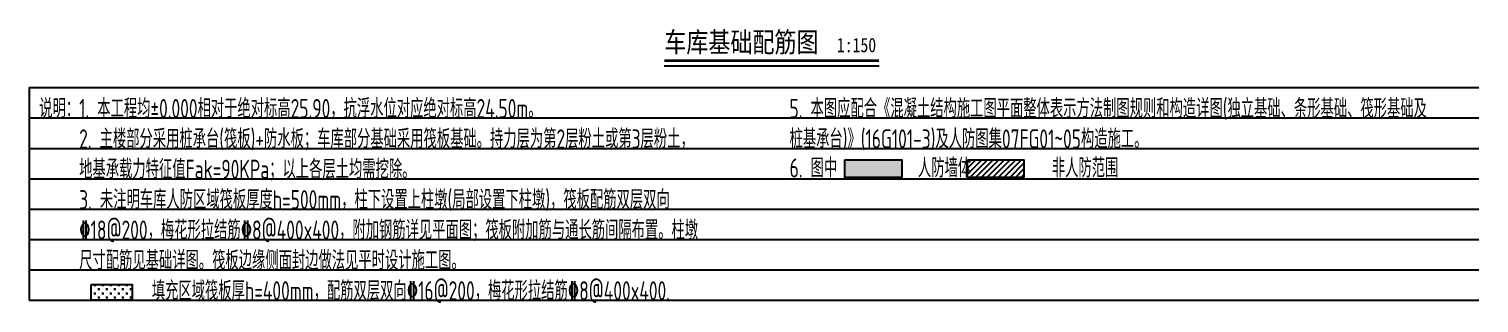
# Model space of a CAD drawing. Extents: x -502255 to 1362592, y -400300 to 332622.
# Drawn here: x -155106 to -97851, y -292282 to -281457 of the extents above; entities that cross this region are included whole.
import ezdxf

# ---------------------------------------------------------------- set-up
doc = ezdxf.new("R2010")
doc.units = 0
doc.header["$LTSCALE"] = 1000
doc.header["$MEASUREMENT"] = 0
for name, color, linetype in [('BASE_DIM', 3, 'Continuous'), ('HATCH', 253, 'Continuous'), ('PUB_TEXT', 7, 'Continuous'), ('TEXT', 53, 'Continuous')]:
    doc.layers.add(name, color=color, linetype=linetype)
doc.layers.add('不打印', color=59, linetype='Continuous', plot=False)
doc.styles.add('TSSD_Rein', font='tssdeng2.shx', dxfattribs={"width": 0.7, "bigfont": 'hztxt.shx'})
doc.styles.add('TYDG_01', font='', dxfattribs={"width": 0.8})
doc.styles.get('TYDG_01').set_extended_font_data('SimSun')

msp = doc.modelspace()

# ---------------------------------------------------------------- hatches: boundary and pattern name
at = {"layer": 'HATCH'}
h = msp.add_hatch(dxfattribs=at)
h.set_pattern_fill('CROSS', color=256, scale=25, style=0)
h.set_pattern_definition([(0, (-63013.55, -488433), (158.75, 158.75), [79.375, -238.125]), (90, (-62973.86, -488472.7), (-158.75, 158.75), [79.375, -238.125])])
h.paths.add_polyline_path([(-152647.8, -291552.7), (-151036.1, -291552.7), (-151036.1, -292173), (-152647.8, -292173)])
at = {"layer": 'TEXT'}
h = msp.add_hatch(color=256, dxfattribs=at)
h.dxf.hatch_style = 1
h.paths.add_polyline_path([(-122893.8, -286627.6), (-120645.2, -286627.6), (-120645.2, -287318.1), (-122893.8, -287318.1)])
h = msp.add_hatch(dxfattribs=at)
h.set_pattern_fill('ANSI31', color=256, scale=100, style=0)
h.set_pattern_definition([(45, (-622916.27, -275915.3), (-112.2532, 112.2532), [])])
h.paths.add_polyline_path([(-115821.1, -286627.6), (-118046.4, -286627.6), (-118046.4, -287318.1), (-115821.1, -287318.1)])

# ---------------------------------------------------------------- linework, layer by layer
at = {"layer": 'BASE_DIM', "const_width": 105}
msp.add_lwpolyline([(-130021.6, -282705.5), (-121540.9, -282705.5)], dxfattribs=at)
at = {"layer": 'BASE_DIM'}
msp.add_lwpolyline([(-130021.6, -282915.5), (-121540.9, -282915.5)], dxfattribs=at)
at = {"layer": 'TEXT'}
for points in [[(-122893.8, -286627.6), (-120645.2, -286627.6), (-120645.2, -287318.1), (-122893.8, -287318.1)], [(-118046.4, -286627.6), (-115821.1, -286627.6), (-115821.1, -287318.1), (-118046.4, -287318.1)]]:
    msp.add_lwpolyline(points, close=True, dxfattribs=at)
at = {"layer": 'TEXT', "color": 1}
msp.add_lwpolyline([(-152647.8, -291552.7), (-151036.1, -291552.7), (-151036.1, -292173), (-152647.8, -292173)], close=True, dxfattribs=at)
at = {"layer": '不打印', "color": 4}
for p, q in [((-155105.6, -283773), (-97850.9, -283773)), ((-155105.6, -283773), (-155105.6, -292173)), ((-155105.6, -284973), (-97850.9, -284973)), ((-155105.6, -286173), (-97850.9, -286173)), ((-155105.6, -287373), (-97850.9, -287373)), ((-155105.6, -288573), (-97850.9, -288573)), ((-155105.6, -289773), (-97850.9, -289773)), ((-155105.6, -290973), (-97850.9, -290973)), ((-155105.6, -292173), (-97850.9, -292173))]:
    msp.add_line(p, q, dxfattribs=at)

# ---------------------------------------------------------------- texts
at = {"layer": 'PUB_TEXT'}
for s, height, style, width, p in [('车库基础配筋图', 797.47, 'TYDG_01', 0.8, (-130021.6, -282375.9)), ('1:150', 569.62, 'TYDG_01', 0.8, (-123204.8, -282375.9)), ('5. 本图应配合《混凝土结构施工图平面整体表示方法制图规则和构造详图(独立基础、条形基础、筏形基础及', 750, 'TSSD_Rein', 0.7, (-125075.6, -284972.6)), ('桩基承台)》(16G101-3)及人防图集07FG01~05构造施工。', 750, 'TSSD_Rein', 0.7, (-125075.6, -286172.6)), ('尺寸配筋见基础详图。筏板边缘侧面封边做法见平时设计施工图。', 750, 'TSSD_Rein', 0.7, (-153124.5, -290973))]:
    msp.add_text(s, height=height, dxfattribs=dict(at, style=style, width=width)).set_placement(p)
at = {"layer": 'PUB_TEXT', "color": 1, "style": 'TSSD_Rein', "width": 0.7}
for s, p in [('说明：1. 本工程均±0.000相对于绝对标高25.90，抗浮水位对应绝对标高24.50m。', (-154702.2, -284973)), ('2. 主楼部分采用桩承台(筏板)+防水板；车库部分基础采用筏板基础。持力层为第2层粉土或第3层粉土，', (-153124.5, -286173)), ('地基承载力特征值Fak=90KPa；以上各层土均需挖除。', (-153124.5, -287373)), ('3. 未注明车库人防区域筏板厚度h=500mm，柱下设置上柱墩(局部设置下柱墩)，筏板配筋双层双向', (-153124.5, -288573)), ('\x8418@200，梅花形拉结筋\x848@400x400，附加钢筋详见平面图；筏板附加筋与通长筋间隔布置。柱墩', (-153124.5, -289773)), ('         填充区域筏板厚h=400mm，配筋双层双向\x8416@200，梅花形拉结筋\x848@400x400.', (-153124.5, -292173))]:
    msp.add_text(s, height=750, dxfattribs=at).set_placement(p)
at = {"layer": 'TEXT', "style": 'TSSD_Rein', "width": 0.7}
msp.add_text('6. 图中          人防墙体          非人防范围', height=750, dxfattribs=at).set_placement((-125071, -287322.2))

doc.saveas('drawing.dxf')
